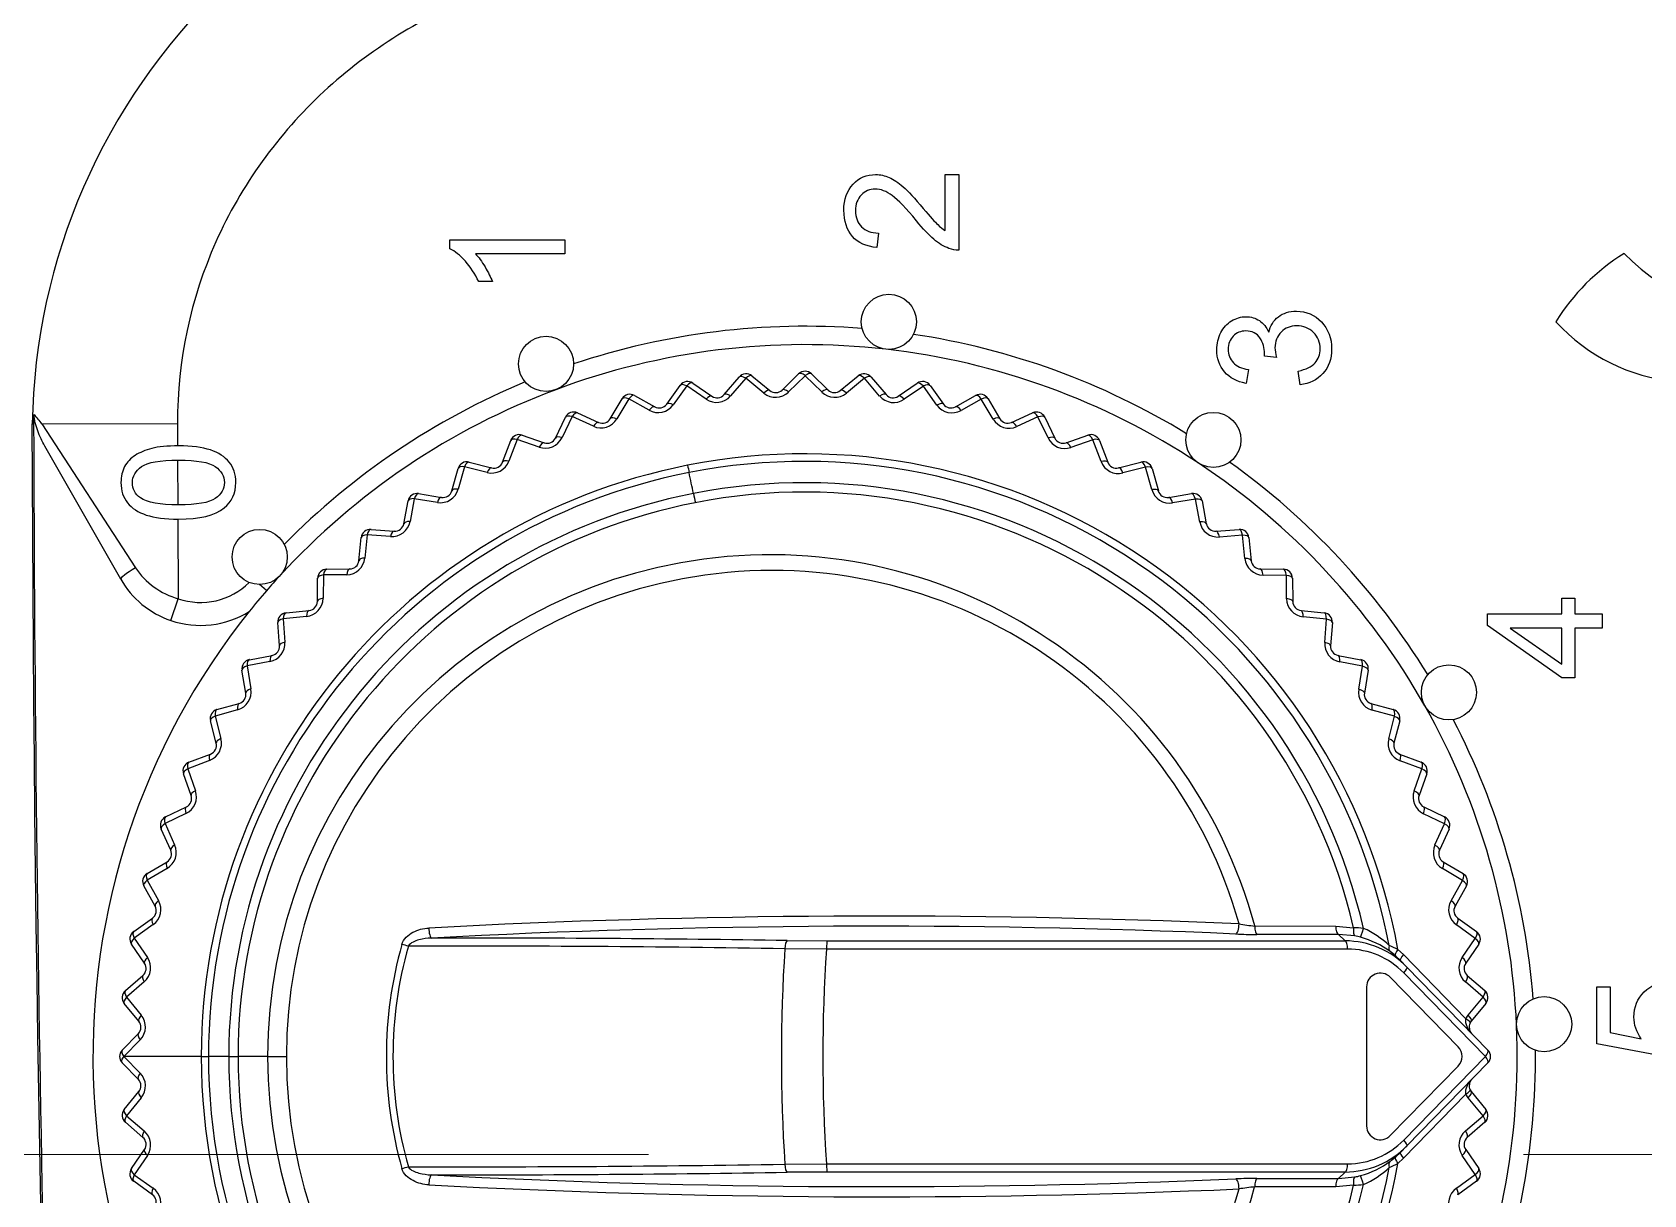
# Model space of a CAD drawing. Header units: millimetres. Extents: x -16130 to 36813, y -8099 to 27484.
# Drawn here: x 30307.5 to 30342.57, y 14801.27 to 14826.59 of the extents above; entities that cross this region are included whole.
import ezdxf
from ezdxf.xclip import XClip

# ---------------------------------------------------------------- set-up
doc = ezdxf.new("R2010")
doc.units = ezdxf.units.MM
doc.header["$LTSCALE"] = 6
doc.header["$XCLIPFRAME"] = 0
doc.linetypes.add('PHANTOM2', pattern=[31.75, 15.875, -3.175, 3.175, -3.175, 3.175, -3.175])
doc.layers.add('01_NORMAL', color=7, linetype='Continuous', lineweight=25)
doc.layers.add('06_PHANTOM', color=2, linetype='PHANTOM2', lineweight=13)

# ---------------------------------------------------------------- blocks, each defined once
blk = doc.blocks.new('A$C35011FBD_1_1')
at = {"color": 0}
blk.add_line((-504, -100), (0, -100), dxfattribs=at)
blk = doc.blocks.new('140.096a')
at = {"color": 0}
for p, q in [((-9.093, 166.058), (-9.093, 166.021)), ((-9.093, 166.021), (-8.887, 166.019)), ((-12.472, 164.132), (-9.579, 165.781)), ((-9.092, 165.853), (-12.225, 163.814)), ((-9.092, 165.853), (-9.084, 162.898)), ((-25.88, 163.441), (-25.586, 163.85)), ((-25.442, 163.837), (-25.738, 163.426)), ((-25.023, 163.552), (-25.442, 163.837)), ((-25.311, 163.899), (-24.895, 163.615)), ((-24.631, 163.65), (-24.302, 164.032)), ((-24.16, 164.005), (-24.49, 163.622)), ((-23.768, 163.685), (-24.16, 164.005)), ((-24.024, 164.056), (-23.634, 163.737)), ((-23.368, 163.748), (-23.007, 164.1)), ((-22.868, 164.062), (-23.231, 163.709)), ((-22.868, 162.38), (-22.868, 164.062)), ((-22.505, 163.709), (-22.868, 164.062)), ((-22.728, 164.1), (-22.368, 163.748)), ((-22.101, 163.737), (-21.712, 164.056)), ((-21.576, 164.005), (-21.968, 163.685)), ((-21.245, 163.622), (-21.576, 164.005)), ((-21.433, 164.032), (-21.105, 163.65)), ((-20.84, 163.615), (-20.424, 163.899)), ((-20.293, 163.837), (-20.712, 163.552)), ((-19.997, 163.426), (-20.293, 163.837)), ((-20.149, 163.85), (-19.855, 163.441)), ((-19.595, 163.383), (-19.156, 163.63)), ((-19.031, 163.557), (-19.473, 163.31)), ((-18.772, 163.122), (-19.031, 163.557)), ((-18.886, 163.558), (-18.629, 163.124)), ((-18.374, 163.044), (-17.915, 163.252)), ((-17.797, 163.168), (-18.259, 162.96)), ((-17.577, 162.712), (-17.797, 163.168)), ((-17.653, 163.156), (-17.435, 162.702)), ((-17.188, 162.6), (-16.713, 162.767)), ((-13.374, 163.042), (-12.901, 162.88)), ((-11.166, 162.89), (-12.901, 162.88)), ((-9.883, 162.896), (-10.857, 162.892)), ((-9.084, 162.898), (-9.573, 162.897)), ((-16.602, 162.674), (-17.081, 162.506)), ((-16.423, 162.2), (-16.602, 162.674)), ((-16.459, 162.649), (-16.282, 162.177)), ((-22.872, 162.38), (-22.868, 162.38)), ((-22.872, 162.38), (-22.872, 162.222)), ((-22.868, 161.782), (-22.872, 162.222)), ((-22.868, 162.222), (-22.872, 162.222)), ((-22.868, 162.38), (-22.868, 162.222)), ((-16.045, 162.054), (-15.557, 162.179)), ((-15.455, 162.077), (-15.946, 161.952)), ((-15.317, 161.589), (-15.455, 162.077)), ((-22.868, 161.782), (-22.868, 161.782)), ((-22.868, 161.782), (-22.868, 161.579)), ((-22.868, 161.782), (-22.868, 161.579)), ((-15.315, 162.039), (-15.179, 161.554)), ((-22.868, 161.579), (-22.868, 161.579)), ((-22.868, 160.938), (-22.868, 161.579)), ((-14.954, 161.411), (-14.457, 161.493)), ((-14.364, 161.382), (-14.864, 161.3)), ((-14.27, 160.884), (-14.364, 161.382)), ((-14.228, 161.332), (-14.135, 160.837)), ((-12.725, 160.958), (-12.591, 161.113)), ((-22.868, 160.938), (-22.868, 160.527)), ((-13.923, 160.675), (-13.421, 160.713)), ((-13.337, 160.595), (-13.843, 160.557)), ((-13.287, 160.09), (-13.337, 160.595)), ((-13.207, 160.533), (-13.157, 160.032)), ((-12.96, 159.852), (-12.456, 159.846)), ((-12.384, 159.721), (-12.891, 159.727)), ((-12.378, 159.214), (-12.384, 159.721)), ((-12.259, 159.648), (-12.253, 159.144)), ((-12.073, 158.948), (-11.571, 158.898)), ((-11.509, 158.768), (-12.015, 158.818)), ((-11.548, 158.262), (-11.509, 158.768)), ((-11.392, 158.684), (-11.43, 158.182)), ((-11.267, 157.97), (-10.772, 157.877)), ((-10.722, 157.742), (-11.221, 157.835)), ((-10.805, 157.241), (-10.722, 157.742)), ((-10.612, 157.648), (-10.694, 157.151)), ((-10.55, 156.926), (-10.065, 156.79)), ((-5.28, 156.966), (-5.083, 156.966)), ((-5.083, 156.966), (-5.083, 154.466)), ((-10.027, 156.651), (-10.516, 156.787)), ((-10.153, 156.159), (-10.027, 156.651)), ((-9.926, 156.548), (-10.05, 156.06)), ((-5.996, 156.044), (-5.996, 156.34)), ((-5.389, 154.466), (-5.389, 156.413)), ((-9.927, 155.823), (-9.456, 155.645)), ((-9.43, 155.503), (-9.905, 155.682)), ((-9.598, 155.024), (-9.43, 155.503)), ((-9.338, 155.392), (-9.505, 154.917)), ((-9.402, 154.67), (-8.948, 154.452)), ((-8.935, 154.308), (-9.393, 154.527)), ((-5.083, 154.466), (-5.389, 154.466)), ((-9.145, 153.845), (-8.935, 154.308)), ((-8.853, 154.189), (-9.06, 153.73)), ((-8.546, 153.074), (-8.983, 153.333)), ((-8.98, 153.476), (-8.547, 153.219)), ((-8.796, 152.631), (-8.546, 153.074)), ((-8.475, 152.949), (-8.721, 152.51)), ((-8.664, 152.249), (-8.254, 151.956)), ((-8.267, 151.811), (-8.68, 152.107)), ((-8.554, 151.392), (-8.267, 151.811)), ((-8.206, 151.68), (-8.49, 151.264)), ((-8.099, 150.529), (-8.484, 150.859)), ((-8.455, 151), (-8.073, 150.672)), ((-8.422, 150.136), (-8.099, 150.529)), ((-8.049, 150.393), (-8.368, 150.004)), ((-25.384, 148.754), (-25.391, 149.624)), ((-25.214, 149.679), (-25.206, 148.773)), ((-20.53, 148.773), (-20.521, 149.679)), ((-20.345, 149.624), (-20.352, 148.754)), ((-8.044, 149.237), (-8.399, 149.599)), ((-8.356, 149.737), (-8.004, 149.377)), ((-8.399, 148.873), (-8.044, 149.237)), ((-8.004, 149.097), (-8.356, 148.737)), ((-8.368, 148.47), (-8.049, 148.081)), ((-8.101, 147.945), (-8.423, 148.337)), ((-8.487, 147.614), (-8.101, 147.945)), ((-8.073, 147.802), (-8.455, 147.474)), ((-4.937, 147.642), (-5.253, 147.673)), ((-8.271, 146.663), (-8.558, 147.081)), ((-8.49, 147.21), (-8.206, 146.794)), ((-8.685, 146.367), (-8.271, 146.663)), ((-8.254, 146.518), (-8.664, 146.225)), ((-8.721, 145.964), (-8.475, 145.525)), ((-4.885, 146.186), (-3.662, 146.186)), ((-3.662, 146.186), (-3.662, 145.893)), ((-8.552, 145.401), (-8.801, 145.843)), ((-3.662, 145.893), (-5.31, 145.893)), ((-8.99, 145.142), (-8.552, 145.401)), ((-8.547, 145.255), (-8.98, 144.998)), ((-8.942, 144.168), (-9.152, 144.63)), ((-9.06, 144.744), (-8.853, 144.285)), ((-9.4, 143.949), (-8.942, 144.168)), ((-8.948, 144.022), (-9.402, 143.804)), ((-9.505, 143.557), (-9.338, 143.082)), ((-9.438, 142.974), (-9.606, 143.453)), ((-9.456, 142.829), (-9.927, 142.651)), ((-9.914, 142.796), (-9.438, 142.974)), ((-10.05, 142.414), (-9.926, 141.926)), ((-10.036, 141.828), (-10.162, 142.319)), ((-10.525, 141.692), (-10.036, 141.828)), ((-10.065, 141.684), (-10.55, 141.548)), ((-10.731, 140.739), (-10.814, 141.239)), ((-10.694, 141.323), (-10.612, 140.826)), ((-11.23, 140.645), (-10.731, 140.739)), ((-10.772, 140.597), (-11.267, 140.504)), ((-11.519, 139.714), (-11.557, 140.219)), ((-11.43, 140.292), (-11.392, 139.79)), ((-12.024, 139.664), (-11.519, 139.714)), ((-7.911, 139.588), (-8.211, 139.64)), ((-25.708, 137.688), (-25.708, 139.451)), ((-25.523, 139.402), (-25.524, 137.627)), ((-20.211, 137.627), (-20.212, 139.402)), ((-20.027, 139.451), (-20.028, 137.688)), ((-12.392, 138.761), (-12.387, 139.268)), ((-12.253, 139.329), (-12.259, 138.826)), ((-11.571, 139.576), (-12.073, 139.526)), ((-7.649, 138.976), (-7.617, 139.239)), ((-12.456, 138.628), (-12.96, 138.622)), ((-12.9, 138.756), (-12.392, 138.761)), ((-13.345, 137.889), (-13.296, 138.393)), ((-13.157, 138.442), (-13.207, 137.941)), ((-8.242, 138.465), (-7.942, 138.505)), ((-13.851, 137.927), (-13.345, 137.889)), ((-25.67, 137.299), (-25.708, 137.688)), ((-25.524, 137.627), (-25.491, 137.27)), ((-25.524, 137.627), (-25.384, 137.484)), ((-20.352, 137.484), (-20.211, 137.627)), ((-20.244, 137.27), (-20.211, 137.627)), ((-20.028, 137.688), (-20.065, 137.299)), ((-14.371, 137.102), (-14.278, 137.601)), ((-14.135, 137.637), (-14.228, 137.142)), ((-13.421, 137.761), (-13.923, 137.799)), ((-14.872, 137.185), (-14.371, 137.102)), ((-21.354, 137.015), (-24.381, 137.015)), ((-15.461, 136.408), (-15.325, 136.897)), ((-15.179, 136.92), (-15.315, 136.435)), ((-14.457, 136.981), (-14.954, 137.063)), ((-24.591, 136.5), (-23.077, 135.021)), ((-22.658, 135.021), (-21.144, 136.5)), ((-15.953, 136.534), (-15.461, 136.408)), ((-25.084, 136.214), (-25.198, 136.334)), ((-23.688, 134.853), (-25.084, 136.214)), ((-25.061, 136.389), (-24.957, 136.279)), ((-24.812, 136.137), (-24.957, 136.279)), ((-23.007, 134.374), (-24.812, 136.137)), ((-24.689, 136.207), (-22.868, 134.431)), ((-22.868, 134.431), (-21.047, 136.207)), ((-20.923, 136.137), (-22.728, 134.374)), ((-20.651, 136.214), (-22.047, 134.853)), ((-20.778, 136.279), (-20.923, 136.137)), ((-20.778, 136.279), (-20.674, 136.389)), ((-20.537, 136.335), (-20.651, 136.214)), ((-16.607, 135.812), (-16.429, 136.286)), ((-16.282, 136.296), (-16.459, 135.825)), ((-15.557, 136.295), (-16.045, 136.42)), ((-17.801, 135.317), (-17.582, 135.775)), ((-17.435, 135.772), (-17.653, 135.318)), ((-16.713, 135.707), (-17.188, 135.874)), ((-17.086, 135.98), (-16.607, 135.812)), ((-17.915, 135.222), (-18.374, 135.43)), ((-18.263, 135.527), (-17.801, 135.317)), ((-25.735, 135.062), (-25.44, 134.649)), ((-20.296, 134.649), (-20, 135.062)), ((-19.156, 134.844), (-19.595, 135.091)), ((-19.476, 135.178), (-19.034, 134.929)), ((-19.034, 134.929), (-18.776, 135.365)), ((-18.629, 135.349), (-18.886, 134.916)), ((-25.586, 134.624), (-25.88, 135.033)), ((-25.44, 134.649), (-25.021, 134.936)), ((-24.895, 134.859), (-25.311, 134.575)), ((-24.302, 134.442), (-24.631, 134.824)), ((-24.489, 134.866), (-24.159, 134.481)), ((-24.159, 134.481), (-23.767, 134.802)), ((-23.634, 134.737), (-24.024, 134.418)), ((-23.767, 134.802), (-23.688, 134.853)), ((-23.595, 134.762), (-23.634, 134.737)), ((-22.101, 134.737), (-22.14, 134.762)), ((-21.712, 134.418), (-22.101, 134.737)), ((-22.047, 134.853), (-21.969, 134.802)), ((-21.969, 134.802), (-21.577, 134.481)), ((-21.577, 134.481), (-21.246, 134.866)), ((-21.105, 134.824), (-21.433, 134.442)), ((-20.424, 134.575), (-20.84, 134.859)), ((-20.714, 134.936), (-20.296, 134.649)), ((-19.855, 135.033), (-20.149, 134.624)), ((-14.623, 132.766), (-13.482, 134.385)), ((-13.482, 134.385), (-13.231, 134.385)), ((-13.231, 134.385), (-13.231, 132.766)), ((-13.539, 133.894), (-14.323, 132.766)), ((-13.539, 132.766), (-13.539, 133.894)), ((-14.623, 132.483), (-14.623, 132.766)), ((-14.323, 132.766), (-13.539, 132.766)), ((-13.231, 132.766), (-12.892, 132.766)), ((-12.892, 132.766), (-12.892, 132.483)), ((-13.539, 132.483), (-14.623, 132.483)), ((-13.539, 131.885), (-13.539, 132.483)), ((-13.231, 132.483), (-13.231, 131.885)), ((-12.892, 132.483), (-13.231, 132.483)), ((-22.832, 130.724), (-22.592, 132.005)), ((-22.592, 132.005), (-21.354, 132.005)), ((-21.354, 132.005), (-21.354, 131.712)), ((-13.231, 131.885), (-13.539, 131.885)), ((-22.349, 131.712), (-22.481, 131.04)), ((-21.354, 131.712), (-22.349, 131.712))]:
    blk.add_line(p, q, dxfattribs=at)
for centre in [(-11.991, 161.107), (-7.787, 154.875), (-6.871, 147.414), (-9.442, 140.351), (-14.94, 135.224), (-22.165, 133.152)]:
    blk.add_circle(centre, 0.6, dxfattribs=at)
for centre, radius, start, end in [((7.482, -893.306), 1062.981, 90.89395, 99.283434), ((-9.669, 153.931), 15.625, 358.1716, 87.8977), ((-9.315, 152.58), 13.48, 358.8422, 89.0556), ((5.099, 148.542), 22.385, 128.6687, 129.3448), ((-22.868, 149.237), 15.5, 51.3078, 131.9884), ((-22.868, 163.957), 0.2, 45.665, 134.335), ((-25.424, 163.734), 0.2, 55.665, 144.335), ((-24.151, 163.901), 0.2, 50.665, 139.335), ((-21.585, 163.901), 0.2, 40.665, 129.335), ((-20.312, 163.734), 0.2, 35.665, 124.335), ((-11.482, 162.395), 2, 119.6855, 161.0978), ((-11.286, 162.422), 1.679, 124.0358, 164.1687), ((-24.796, 163.886), 0.404, 235.8029, 319.1935), ((-24.782, 163.78), 0.2, 235.665, 319.335), ((-23.512, 163.998), 0.404, 230.8106, 314.1885), ((-23.508, 163.891), 0.2, 230.665, 314.335), ((-22.223, 163.998), 0.404, 225.8115, 309.1894), ((-22.228, 163.891), 0.2, 225.665, 309.335), ((-20.939, 163.886), 0.404, 220.8065, 304.1971), ((-20.953, 163.78), 0.2, 220.665, 304.335), ((-19.058, 163.456), 0.2, 30.665, 119.335), ((-26.066, 163.662), 0.404, 240.7927, 324.2006), ((-26.043, 163.558), 0.2, 240.665, 324.335), ((-19.67, 163.662), 0.404, 215.7994, 299.2073), ((-19.693, 163.558), 0.2, 215.665, 299.335), ((-18.425, 163.328), 0.404, 210.7898, 294.2192), ((-18.457, 163.226), 0.2, 210.665, 294.335), ((-17.833, 163.07), 0.2, 25.665, 114.335), ((-16.647, 162.578), 0.2, 20.665, 109.335), ((-11.482, 162.395), 2, 161.0978, 211.9919), ((-11.482, 162.395), 1.5, 161.0978, 224.858), ((-17.214, 162.888), 0.404, 205.7771, 289.2328), ((-17.254, 162.789), 0.2, 205.665, 289.335), ((-22.862, 149.252), 13.128, 90.0429, 259.7499), ((-22.861, 149.259), 12.964, 90.0451, 259.2353), ((-22.873, 149.254), 13.126, 11.1596, 89.977), ((-22.873, 149.26), 12.962, 11.1277, 89.9755), ((-16.045, 162.343), 0.404, 200.7556, 284.2547), ((-16.095, 162.248), 0.2, 200.665, 284.335), ((-15.508, 161.985), 0.2, 15.665, 104.335), ((-22.849, 149.273), 12.509, 90.0888, 257.0271), ((-22.882, 149.28), 12.502, 11.0002, 89.9327), ((-22.85, 149.275), 12.304, 90.086, 256.7477), ((-22.882, 149.281), 12.298, 10.993, 89.9341), ((-14.929, 161.698), 0.403, 195.7329, 279.2776), ((-14.986, 161.608), 0.2, 195.665, 279.335), ((-14.424, 161.295), 0.2, 10.665, 99.335), ((-22.868, 149.237), 15.5, 49.1288, 51.3078), ((-22.859, 150.006), 10.932, 90.0469, 254.8925), ((-22.876, 150.006), 10.932, 285.1063, 89.9543), ((-13.873, 160.959), 0.403, 190.7097, 274.2998), ((-13.938, 160.874), 0.2, 190.665, 274.335), ((-13.406, 160.513), 0.2, 5.665, 94.335), ((-22.868, 149.237), 15.5, 47.5, 49.1288), ((-22.868, 149.237), 15.5, 20.5, 47.5), ((-22.883, 149.961), 10.566, 89.9152, 254.2413), ((-22.852, 149.961), 10.566, 285.7566, 90.087), ((-22.868, 149.237), 15.9, 22.5259, 45.4741), ((-12.886, 160.13), 0.403, 185.6863, 269.3203), ((-12.958, 160.052), 0.2, 185.665, 269.335), ((-12.459, 159.646), 0.2, 0.665, 89.335), ((-11.975, 159.219), 0.403, 180.6589, 264.3429), ((-12.053, 159.147), 0.2, 180.665, 264.335), ((-11.591, 158.699), 0.2, 355.665, 84.335), ((-22.868, 149.387), 8.964, 74.1987, 105.8013), ((-22.868, 149.43), 8.777, 74.1212, 105.8788), ((-11.147, 158.231), 0.403, 175.6296, 259.3662), ((418.271, 156.768), 443.542, 179.85727, 180.91577), ((-464.007, 156.768), 443.542, 359.08423, 0.14273), ((-11.23, 158.167), 0.2, 175.665, 259.335), ((-10.809, 157.68), 0.2, 350.665, 79.335), ((156.518, 147.692), 182.442, 176.94107, 182.48171), ((156.651, 147.7), 182.354, 176.96056, 182.46297), ((419.778, 156.701), 445.224, 179.91397, 180.91072), ((-465.513, 156.701), 445.224, 359.08928, 0.08603), ((-201.355, 147.706), 181.323, 357.52139, 3.05509), ((-203.286, 147.686), 183.474, 357.53389, 3.04333), ((-10.408, 157.175), 0.402, 170.6029, 254.3853), ((-10.496, 157.118), 0.2, 170.665, 254.335), ((-10.119, 156.597), 0.2, 345.665, 74.335), ((-9.763, 156.059), 0.402, 165.5792, 249.3994), ((-9.857, 156.01), 0.2, 165.665, 249.335), ((-9.527, 155.458), 0.2, 340.665, 69.335), ((-9.219, 154.89), 0.402, 160.5586, 244.4082), ((-9.316, 154.85), 0.2, 160.665, 244.335), ((-9.035, 154.272), 0.2, 335.665, 64.335), ((-22.868, 149.237), 15.5, 353.5, 20.5), ((-22.868, 149.237), 15.9, 355.5259, 18.4741), ((-8.779, 153.679), 0.402, 155.5353, 239.4179), ((-8.878, 153.648), 0.2, 155.665, 239.335), ((-8.649, 153.047), 0.2, 330.665, 59.335), ((-8.446, 152.434), 0.402, 150.5172, 234.4205), ((-8.547, 152.412), 0.2, 150.665, 234.335), ((-8.371, 151.793), 0.2, 325.665, 54.335), ((-22.867, 149.248), 13.122, 280.228, 11.1898), ((-22.869, 149.255), 12.959, 280.745, 11.1548), ((-22.869, 149.261), 12.493, 282.9076, 11.0949), ((-22.87, 149.264), 12.29, 283.1925, 11.0818), ((-3.024, 112.257), 40.131, 100.8954, 101.1857), ((-17.384, 184.264), 33.295, 281.7391, 282.5394), ((-4.034, 121.973), 30.411, 101.3038, 101.6109), ((-8.223, 151.164), 0.402, 145.505, 229.4157), ((-8.325, 151.152), 0.2, 145.665, 229.335), ((-8.203, 150.52), 0.2, 320.665, 49.335), ((-8.112, 149.88), 0.402, 140.4988, 224.4032), ((-8.213, 149.877), 0.2, 140.665, 224.335), ((-22.868, 112.161), 37.591, 86.4215, 93.5785), ((-8.147, 149.237), 0.2, 315.665, 44.335), ((-22.868, 113.657), 35.194, 86.1909, 93.8091), ((-8.113, 148.592), 0.402, 135.4924, 219.3986), ((-8.213, 148.597), 0.2, 135.665, 219.335), ((-8.203, 147.954), 0.2, 310.665, 39.335), ((-22.868, 149.237), 15.5, 326.5, 353.5), ((-8.226, 147.308), 0.402, 130.499, 214.3912), ((-8.325, 147.322), 0.2, 130.665, 214.335), ((-22.868, 149.237), 15.9, 328.5259, 351.4741), ((-8.371, 146.681), 0.2, 305.665, 34.335), ((-8.451, 146.04), 0.402, 125.5089, 209.3834), ((-8.547, 146.062), 0.2, 125.665, 209.335), ((-8.649, 145.427), 0.2, 300.665, 29.335), ((-8.786, 144.796), 0.402, 120.5188, 204.3775), ((-8.878, 144.826), 0.2, 120.665, 204.335), ((-9.035, 144.202), 0.2, 295.665, 24.335), ((-9.227, 143.586), 0.402, 115.5312, 199.3712), ((-9.316, 143.624), 0.2, 115.665, 199.335), ((-9.772, 142.419), 0.402, 110.5414, 194.3685), ((-9.527, 143.016), 0.2, 290.665, 19.335), ((-9.857, 142.464), 0.2, 110.665, 194.335), ((-10.119, 141.877), 0.2, 285.665, 14.335), ((-10.417, 141.304), 0.402, 105.5531, 189.3655), ((-10.496, 141.356), 0.2, 105.665, 189.335), ((-22.868, 149.237), 15.5, 299.5, 326.5), ((-10.809, 140.794), 0.2, 280.665, 9.335), ((-11.156, 140.25), 0.402, 100.5621, 184.3661), ((-11.23, 140.307), 0.2, 100.665, 184.335), ((-22.868, 149.237), 15.9, 301.5259, 324.4741), ((-30.57, 138.984), 4.884, 5.4932, 9.525), ((-35.132, 139.404), 9.608, 359.9886, 2.7462), ((-10.604, 139.404), 9.608, 177.2538, 180.0114), ((-15.167, 138.984), 4.883, 170.4746, 174.5072), ((-11.985, 139.264), 0.402, 95.571, 179.3669), ((-11.591, 139.775), 0.2, 275.665, 4.335), ((-12.053, 139.327), 0.2, 95.665, 179.335), ((-12.896, 138.354), 0.402, 90.5781, 174.3701), ((-12.958, 138.422), 0.2, 90.665, 174.335), ((-12.459, 138.828), 0.2, 270.665, 359.335), ((-13.882, 137.527), 0.402, 85.5836, 169.3742), ((-13.406, 137.96), 0.2, 265.665, 354.335), ((-13.938, 137.6), 0.2, 85.665, 169.335), ((-22.266, 137.404), 3.406, 181.77, 185.3895), ((-24.107, 137.537), 1.41, 190.8904, 195.9949), ((-23.502, 137.691), 2.034, 195.4803, 215.8672), ((-23.495, 137.49), 1.889, 180.1834, 225.7929), ((-23.505, 137.429), 1.701, 180.0432, 225.8986), ((-22.233, 137.43), 1.703, 314.1362, 359.922), ((-22.239, 137.49), 1.888, 314.1958, 359.828), ((-22.233, 137.691), 2.034, 324.1393, 344.5206), ((-21.629, 137.537), 1.411, 344.0062, 349.1083), ((-23.469, 137.404), 3.406, 354.6107, 358.2308), ((-14.937, 136.788), 0.402, 80.5884, 164.3789), ((-23.938, 137.826), 1.873, 203.3631, 224.0984), ((-24.381, 136.715), 0.3, 90, 225.665), ((-21.354, 136.715), 0.3, 314.335, 90), ((-21.797, 137.826), 1.872, 315.9055, 336.643), ((-14.986, 136.866), 0.2, 80.665, 164.335), ((-14.424, 137.179), 0.2, 260.665, 349.335), ((-22.922, 137.47), 2.543, 201.8426, 206.5114), ((-23.783, 137.507), 1.699, 216.3934, 221.184), ((-21.952, 137.507), 1.698, 318.8262, 323.6151), ((-22.82, 137.473), 2.551, 333.4969, 338.1499), ((-16.053, 136.145), 0.402, 75.5905, 159.3853), ((-16.095, 136.226), 0.2, 75.665, 159.335), ((-15.508, 136.489), 0.2, 255.665, 344.335), ((-22.868, 149.237), 15.5, 272.5, 299.5), ((-17.22, 135.601), 0.402, 70.5932, 154.3902), ((-17.254, 135.685), 0.2, 70.665, 154.335), ((-16.647, 135.896), 0.2, 250.665, 339.335), ((-18.43, 135.161), 0.402, 65.5929, 149.397), ((-18.457, 135.247), 0.2, 65.665, 149.335), ((-22.868, 149.237), 15.5, 245.5, 272.5), ((-26.062, 134.828), 0.402, 35.5989, 119.4064), ((-22.868, 149.237), 15.9, 274.5259, 297.4741), ((-19.673, 134.828), 0.402, 60.5936, 144.4011), ((-19.693, 134.916), 0.2, 60.665, 144.335), ((-17.833, 135.404), 0.2, 245.665, 334.335), ((-24.794, 134.604), 0.402, 40.5945, 124.4073), ((-24.782, 134.694), 0.2, 40.665, 124.335), ((-23.508, 134.582), 0.2, 45.665, 116.0334), ((-22.868, 135.236), 0.3, 225.665, 314.335), ((-22.228, 134.582), 0.2, 63.9666, 134.335), ((-20.941, 134.604), 0.402, 55.5927, 139.4055), ((-20.953, 134.694), 0.2, 55.665, 139.335), ((-19.058, 135.018), 0.2, 240.665, 329.335), ((-22.868, 149.237), 15.9, 247.5259, 270.4741), ((-25.424, 134.74), 0.2, 215.665, 304.335), ((-24.151, 134.573), 0.2, 220.665, 309.335), ((-22.868, 134.517), 0.2, 225.665, 314.335), ((-21.585, 134.573), 0.2, 230.665, 319.335), ((-20.312, 134.74), 0.2, 235.665, 324.335), ((-4.182, 129.93), 4, 132.18, 216.7393), ((-9.222, 129.059), 4.5, 31.5418, 58.4582), ((-1.811, 127.837), 5.057, 135, 180)]:
    blk.add_arc(centre, radius, start, end, dxfattribs=at)
for centre, major_axis, ratio, start_param, end_param in [((-25.424, 163.734), (-0.162, 0.117), 0.394442, 5.095982, 6.283185), ((-25.424, 163.734), (0.113, 0.165), 0.39434, 0, 1.187085), ((-24.151, 163.901), (-0.152, 0.13), 0.393901, 5.095773, 6.283185), ((-24.151, 163.901), (0.127, 0.155), 0.394061, 0, 1.187598), ((-21.585, 163.901), (-0.127, 0.155), 0.394061, 5.095587, 6.283185), ((-21.585, 163.901), (0.152, 0.13), 0.393901, 0, 1.187412), ((-20.312, 163.734), (-0.113, 0.165), 0.39434, 5.0961, 6.283185), ((-20.312, 163.734), (0.162, 0.117), 0.394442, 0, 1.187203), ((-12.225, 163.698), (-0.248, 0.434), 0.11627, 4.91627, 6.283185), ((-25.718, 163.324), (-0.162, 0.117), 0.380568, 5.100618, 6.283185), ((-25.008, 163.45), (0.113, 0.165), 0.380094, 0, 1.182313), ((-24.479, 163.519), (-0.152, 0.13), 0.380134, 5.100687, 6.283185), ((-23.761, 163.582), (0.127, 0.155), 0.380115, 0, 1.1826), ((-23.228, 163.605), (-0.14, 0.143), 0.379999, 5.10067, 6.283185), ((-22.507, 163.605), (0.14, 0.143), 0.379999, 0, 1.182515), ((-21.974, 163.582), (-0.127, 0.155), 0.380115, 5.100585, 6.283185), ((-21.257, 163.519), (0.152, 0.13), 0.380134, 0, 1.182499), ((-20.727, 163.45), (-0.113, 0.165), 0.380094, 5.100872, 6.283185), ((-20.018, 163.324), (0.162, 0.117), 0.380568, 0, 1.182568), ((-19.058, 163.456), (-0.098, 0.174), 0.394854, 5.096911, 6.283185), ((-19.058, 163.456), (0.172, 0.102), 0.395308, 0, 1.1868), ((-19.497, 163.209), (-0.098, 0.174), 0.380092, 5.101376, 6.283185), ((-18.801, 163.022), (0.172, 0.102), 0.381096, 0, 1.182519), ((-17.833, 163.07), (-0.082, 0.182), 0.395751, 5.097777, 6.283185), ((-17.833, 163.07), (0.18, 0.087), 0.39628, 0, 1.186022), ((-18.292, 162.862), (-0.082, 0.182), 0.38029, 5.101861, 6.283185), ((-16.647, 162.578), (-0.066, 0.189), 0.397055, 5.098562, 6.283185), ((-17.615, 162.616), (0.18, 0.087), 0.381486, 0, 1.182161), ((-17.122, 162.411), (-0.066, 0.189), 0.380829, 5.102099, 6.283185), ((-16.647, 162.578), (0.187, 0.071), 0.39723, 0, 1.184826), ((-16.469, 162.107), (0.187, 0.071), 0.381784, 0, 1.181617), ((-15.996, 161.86), (-0.05, 0.194), 0.381293, 5.102488, 6.283185), ((-15.508, 161.985), (-0.05, 0.194), 0.398301, 5.099713, 6.283185), ((-15.508, 161.985), (0.193, 0.054), 0.398532, 0, 1.18374), ((-15.372, 161.5), (0.193, 0.054), 0.382342, 0, 1.181312), ((-14.921, 161.213), (-0.032, 0.197), 0.381593, 5.103069, 6.283185), ((-14.424, 161.295), (-0.032, 0.197), 0.399512, 5.10108, 6.283185), ((-14.424, 161.295), (0.197, 0.037), 0.400042, 0, 1.182722), ((-14.331, 160.8), (0.197, 0.037), 0.382932, 0, 1.181085), ((-13.908, 160.475), (-0.015, 0.199), 0.381882, 5.10357, 6.283185), ((-13.406, 160.513), (-0.015, 0.199), 0.400789, 5.102369, 6.283185), ((-13.406, 160.513), (0.199, 0.02), 0.401484, 0, 1.181627), ((-13.356, 160.012), (0.199, 0.02), 0.383285, 0, 1.180765), ((-12.962, 159.652), (0.002, 0.2), 0.382301, 5.103708, 6.283185), ((-12.459, 159.646), (0.002, 0.2), 0.402214, 5.103276, 6.283185), ((-12.459, 159.646), (0.2, 0.002), 0.402575, 0, 1.180331), ((-12.453, 159.142), (0.2, 0.002), 0.383186, 0, 1.180252), ((-12.092, 158.749), (0.02, 0.199), 0.382728, 5.103485, 6.283185), ((-11.591, 158.699), (0.02, 0.199), 0.403424, 5.104015, 6.283185), ((-11.591, 158.699), (0.199, -0.015), 0.403473, 0, 1.179227), ((-11.629, 158.197), (0.199, -0.015), 0.383011, 0, 1.180083), ((-25.292, 157.958), (0.054, -0.193), 0.006121, 4.428003, 5.172515), ((-20.443, 157.958), (-0.054, -0.193), 0.006121, 1.11067, 1.855183), ((-11.304, 157.773), (0.037, 0.197), 0.382684, 5.103278, 6.283185), ((-10.809, 157.68), (0.037, 0.197), 0.404105, 5.104716, 6.283185), ((-10.809, 157.68), (0.197, -0.032), 0.404257, 0, 1.178647), ((-25.645, 157.378), (0.2, -0.012), 0.244188, 0.085015, 1.679586), ((-20.09, 157.378), (-0.2, -0.012), 0.244188, 4.6036, 6.19817), ((-10.891, 157.183), (0.197, -0.032), 0.382671, 0, 1.180331), ((-10.604, 156.733), (0.054, 0.193), 0.382263, 5.102813, 6.283185), ((-10.119, 156.597), (0.054, 0.193), 0.404324, 5.105042, 6.283185), ((-10.119, 156.597), (0.194, -0.05), 0.404608, 0, 1.178475), ((-10.244, 156.109), (0.194, -0.05), 0.381876, 0, 1.180851), ((-9.998, 155.636), (0.071, 0.187), 0.381582, 5.101793, 6.283185), ((-9.527, 155.458), (0.071, 0.187), 0.404148, 5.104677, 6.283185), ((-9.527, 155.458), (0.189, -0.066), 0.404225, 0, 1.178599), ((-9.693, 154.983), (0.189, -0.066), 0.380357, 0, 1.181508), ((-9.489, 154.49), (0.087, 0.18), 0.380726, 5.099981, 6.283185), ((-9.035, 154.272), (0.087, 0.18), 0.403521, 5.103464, 6.283185), ((-9.035, 154.272), (0.182, -0.082), 0.402946, 0, 1.179051), ((-9.243, 153.813), (0.182, -0.082), 0.378162, 0, 1.182492), ((-9.082, 153.304), (0.102, 0.172), 0.379203, 5.097767, 6.283185), ((-8.649, 153.047), (0.102, 0.172), 0.401883, 5.101819, 6.283185), ((-8.649, 153.047), (0.174, -0.098), 0.4011, 0, 1.180455), ((-8.896, 152.608), (0.174, -0.098), 0.375576, 0, 1.184302), ((-8.78, 152.087), (0.117, 0.162), 0.37686, 5.095105, 6.283185), ((-8.371, 151.793), (0.117, 0.162), 0.399211, 5.099499, 6.283185), ((-8.371, 151.793), (0.165, -0.113), 0.398449, 0, 1.182801), ((-8.655, 151.377), (0.165, -0.113), 0.372311, 0, 1.186818), ((-8.585, 150.848), (0.13, 0.152), 0.373822, 5.091698, 6.283185), ((-8.203, 150.52), (0.13, 0.152), 0.395607, 5.096197, 6.283185), ((-8.203, 150.52), (0.155, -0.127), 0.394709, 0, 1.185949), ((-8.523, 150.13), (0.155, -0.127), 0.368114, 0, 1.189898), ((-25.191, 149.622), (-0.2, -0.003), 0.288781, 4.820439, 6.182188), ((-20.544, 149.622), (0.2, -0.003), 0.288781, 0.100997, 1.462746), ((-8.499, 149.597), (0.143, 0.14), 0.370212, 5.087307, 6.283185), ((-8.147, 149.237), (0.143, 0.14), 0.391172, 5.091674, 6.283185), ((-8.147, 149.237), (0.143, -0.14), 0.389667, 0, 1.189777), ((-25.185, 148.752), (-0.2, 0), 0.105182, 4.8178, 6.184875), ((-20.551, 148.752), (0.2, 0), 0.105182, 0.098311, 1.465385), ((-8.499, 148.877), (0.143, -0.14), 0.363029, 0, 1.193608), ((-8.523, 148.344), (0.155, 0.127), 0.365728, 5.082582, 6.283185), ((-8.203, 147.954), (0.155, 0.127), 0.385841, 5.086896, 6.283185), ((-8.203, 147.954), (0.13, -0.152), 0.384269, 0, 1.194486), ((-8.585, 147.626), (0.13, -0.152), 0.358196, 0, 1.198114), ((-8.655, 147.097), (0.165, 0.113), 0.360866, 5.078109, 6.283185), ((-8.371, 146.681), (0.165, 0.113), 0.380389, 5.082096, 6.283185), ((-8.371, 146.681), (0.117, -0.162), 0.378851, 0, 1.199334), ((-8.78, 146.387), (0.117, -0.162), 0.353404, 0, 1.202633), ((-8.896, 145.866), (0.174, 0.098), 0.35611, 5.073669, 6.283185), ((-8.649, 145.427), (0.174, 0.098), 0.375071, 5.077332, 6.283185), ((-8.649, 145.427), (0.102, -0.172), 0.373504, 0, 1.204071), ((-9.082, 145.17), (0.102, -0.172), 0.348842, 0, 1.207113), ((-9.243, 144.661), (0.182, 0.082), 0.351393, 5.06953, 6.283185), ((-9.035, 144.202), (0.087, -0.18), 0.368462, 0, 1.208735), ((-9.035, 144.202), (0.182, 0.082), 0.36988, 5.072847, 6.283185), ((-9.489, 143.984), (0.087, -0.18), 0.34455, 0, 1.211459), ((-9.693, 143.491), (0.189, 0.066), 0.346968, 5.065578, 6.283185), ((-9.998, 142.838), (0.071, -0.187), 0.340564, 0, 1.21552), ((-9.527, 143.016), (0.071, -0.187), 0.363679, 0, 1.213038), ((-9.527, 143.016), (0.189, 0.066), 0.365088, 5.06856, 6.283185), ((-10.244, 142.365), (0.194, 0.05), 0.342778, 5.062032, 6.283185), ((-10.119, 141.877), (0.054, -0.193), 0.359405, 0, 1.2171), ((-10.119, 141.877), (0.194, 0.05), 0.360603, 5.06474, 6.283185), ((-10.604, 141.741), (0.054, -0.193), 0.337017, 0, 1.219352), ((-10.891, 141.291), (0.197, 0.032), 0.33897, 5.058805, 6.283185), ((-10.809, 140.794), (0.037, -0.197), 0.355513, 0, 1.220673), ((-10.809, 140.794), (0.197, 0.032), 0.356652, 5.061237, 6.283185), ((-11.304, 140.7), (0.037, -0.197), 0.333809, 0, 1.222747), ((-11.629, 140.277), (0.199, 0.015), 0.335557, 5.055993, 6.283185), ((-25.734, 139.86), (0.2, 0.01), 0.338169, 4.599218, 6.199118), ((-20.002, 139.86), (-0.2, 0.01), 0.338169, 0.084067, 1.683967), ((-12.092, 139.725), (0.02, -0.199), 0.331118, 0, 1.225845), ((-11.591, 139.775), (0.02, -0.199), 0.352206, 0, 1.223881), ((-11.591, 139.775), (0.199, 0.015), 0.353133, 5.05827, 6.283185), ((-25.723, 139.397), (0.2, 0), 0.269335, 0.08311, 1.498205), ((-20.013, 139.397), (-0.2, 0), 0.269335, 4.78498, 6.200075), ((-12.453, 139.332), (0.2, -0.002), 0.332533, 5.053604, 6.283185), ((-12.962, 138.822), (0.002, -0.2), 0.328774, 0, 1.228452), ((-12.459, 138.828), (0.002, -0.2), 0.349362, 0, 1.226587), ((-12.459, 138.828), (0.2, -0.002), 0.350163, 5.055707, 6.283185), ((-13.356, 138.462), (0.199, -0.02), 0.330006, 5.05157, 6.283185), ((-13.908, 137.999), (-0.015, -0.199), 0.326936, 0, 1.230716), ((-13.406, 137.96), (-0.015, -0.199), 0.347059, 0, 1.228836), ((-13.406, 137.96), (0.199, -0.02), 0.347704, 5.053633, 6.283185), ((-25.724, 137.621), (0.2, 0), 0.337783, 0.082963, 1.490262), ((-20.012, 137.621), (-0.2, 0), 0.337783, 4.792923, 6.200222), ((-14.331, 137.674), (0.197, -0.037), 0.327835, 5.050004, 6.283185), ((-25.686, 137.228), (0.196, 0.038), 0.333602, 0.064954, 1.424411), ((-25.654, 137.094), (0.192, 0.055), 0.044549, 4.686444, 6.227896), ((-25.185, 137.491), (-0.2, 0), 0.317618, 0.09829, 1.465302), ((-20.551, 137.491), (0.2, 0), 0.317618, 4.817883, 6.184896), ((-20.081, 137.094), (-0.192, 0.055), 0.044552, 0.055289, 1.596756), ((-20.049, 137.228), (-0.196, 0.038), 0.333602, 4.858774, 6.218231), ((-14.921, 137.26), (-0.032, -0.197), 0.325443, 0, 1.232527), ((-15.372, 136.974), (0.193, -0.054), 0.326169, 5.048722, 6.283185), ((-14.424, 137.179), (-0.032, -0.197), 0.345262, 0, 1.230662), ((-14.424, 137.179), (0.197, -0.037), 0.345718, 5.052018, 6.283185), ((-25.31, 136.379), (0.161, 0.118), 0.594382, 0.020266, 1.002815), ((-20.425, 136.379), (-0.161, 0.118), 0.594508, 5.280008, 6.2629), ((-15.996, 136.613), (-0.05, -0.194), 0.324355, 0, 1.23396), ((-25.212, 136.257), (0.151, 0.132), 0.259149, 0.008566, 1.258165), ((-25.097, 136.136), (0.14, 0.143), 0.240111, 0, 1.237585), ((-24.672, 136.28), (0.14, 0.143), 0.204417, 3.141593, 4.391058), ((-21.063, 136.28), (-0.14, 0.143), 0.204417, 1.892128, 3.141593), ((-20.638, 136.136), (-0.14, 0.143), 0.240111, 5.0456, 6.283185), ((-20.524, 136.257), (-0.151, 0.132), 0.259191, 5.02497, 6.274599), ((-16.469, 136.367), (0.187, -0.071), 0.324818, 5.047867, 6.283185), ((-15.508, 136.489), (-0.05, -0.194), 0.343879, 0, 1.231991), ((-15.508, 136.489), (0.193, -0.054), 0.344265, 5.050767, 6.283185), ((-17.615, 135.858), (0.18, -0.087), 0.323896, 5.047225, 6.283185), ((-17.122, 136.063), (-0.066, -0.189), 0.323601, 0, 1.235053), ((-16.647, 135.896), (-0.066, -0.189), 0.342978, 0, 1.233013), ((-16.647, 135.896), (0.187, -0.071), 0.343165, 5.049966, 6.283185), ((-18.292, 135.612), (-0.082, -0.182), 0.323087, 0, 1.235763), ((-25.718, 135.149), (-0.162, -0.117), 0.322869, 0, 1.236478), ((-20.018, 135.149), (0.162, -0.117), 0.322869, 5.046707, 6.283185), ((-19.497, 135.265), (-0.098, -0.174), 0.322856, 0, 1.236269), ((-18.801, 135.451), (0.172, -0.102), 0.323243, 5.046892, 6.283185), ((-17.833, 135.404), (-0.082, -0.182), 0.342347, 0, 1.233597), ((-17.833, 135.404), (0.18, -0.087), 0.342525, 5.049392, 6.283185), ((-25.008, 135.024), (0.113, -0.165), 0.3227, 5.046721, 6.283185), ((-24.479, 134.955), (-0.152, -0.13), 0.322717, 0, 1.236546), ((-23.761, 134.892), (0.127, -0.155), 0.322713, 5.046601, 6.283185), ((-23.683, 134.942), (0.088, -0.18), 0.236695, 5.111488, 6.283185), ((-22.052, 134.942), (-0.088, -0.18), 0.236695, 0, 1.171697), ((-21.974, 134.892), (-0.127, -0.155), 0.322713, 0, 1.236585), ((-21.257, 134.955), (0.152, -0.13), 0.322717, 5.046639, 6.283185), ((-20.727, 135.024), (-0.113, -0.165), 0.3227, 0, 1.236465), ((-19.058, 135.018), (-0.098, -0.174), 0.342087, 0, 1.233994), ((-19.058, 135.018), (0.172, -0.102), 0.342107, 5.049169, 6.283185), ((-25.424, 134.74), (-0.162, -0.117), 0.341987, 0, 1.234148), ((-25.424, 134.74), (0.113, -0.165), 0.341944, 5.049085, 6.283185), ((-24.151, 134.573), (-0.152, -0.13), 0.341952, 0, 1.23411), ((-24.151, 134.573), (0.127, -0.155), 0.341978, 5.049047, 6.283185), ((-22.868, 134.517), (0.14, 0.143), 0.314574, 3.141593, 4.400908), ((-22.868, 134.517), (-0.14, 0.143), 0.314574, 1.882278, 3.141593), ((-21.585, 134.573), (-0.127, -0.155), 0.341978, 0, 1.234139), ((-21.585, 134.573), (0.152, -0.13), 0.341952, 5.049075, 6.283185), ((-20.312, 134.74), (-0.113, -0.165), 0.341944, 0, 1.234101), ((-20.312, 134.74), (0.162, -0.117), 0.341987, 5.049037, 6.283185)]:
    blk.add_ellipse(centre, major_axis=major_axis, ratio=ratio, start_param=start_param, end_param=end_param, dxfattribs=at)
for points, knots in [([(-2.91, 172.224), (-1.8, 171.786), (-0.756, 171.223), (0.468, 170.361), (0.709, 170.18), (1.177, 169.806), (1.405, 169.613), (2.068, 169.015), (2.485, 168.592), (3.266, 167.698), (3.631, 167.228), (4.308, 166.236), (4.616, 165.721), (5.439, 164.139), (5.86, 163.026), (6.148, 161.858)], [0, 0, 0, 0, 0.25, 0.25, 0.3125, 0.3125, 0.375, 0.375, 0.5, 0.5, 0.625, 0.625, 0.75, 0.75, 1, 1, 1, 1]), ([(-79.806, 163.333), (-68.04, 164.197), (-56.261, 164.853), (-32.683, 165.749), (-20.89, 165.989), (-9.093, 166.021)], [0, 0, 0, 0, 0.5, 0.5, 1, 1, 1, 1]), ([(-9.579, 165.781), (-9.472, 165.842), (-9.362, 165.896), (-9.132, 165.98), (-9.012, 166.011), (-8.887, 166.019)], [0, 0, 0, 0, 0.5, 0.5, 1, 1, 1, 1]), ([(-23.007, 164.1), (-23.003, 164.103), (-22.996, 164.109), (-22.98, 164.111), (-22.966, 164.11), (-22.943, 164.105), (-22.91, 164.092), (-22.88, 164.071), (-22.868, 164.062)], [0, 0, 0, 0, 0.16107, 0.298273, 0.411429, 0.500713, 0.785745, 1, 1, 1, 1]), ([(-22.728, 164.1), (-22.739, 164.111), (-22.759, 164.113), (-22.808, 164.1), (-22.838, 164.084), (-22.868, 164.062)], [0, 0, 0, 0, 0.5, 0.5, 1, 1, 1, 1]), ([(-11.166, 162.875), (-11.166, 163.165), (-11.137, 163.397), (-11.078, 163.575), (-11.019, 163.753), (-10.93, 163.887), (-10.813, 163.983), (-10.696, 164.079), (-10.548, 164.125), (-10.37, 164.127), (-10.238, 164.128), (-10.123, 164.099), (-10.023, 164.047), (-9.923, 163.994), (-9.843, 163.917), (-9.716, 163.718), (-9.665, 163.596), (-9.628, 163.454), (-9.59, 163.312), (-9.573, 163.117), (-9.573, 162.588), (-9.602, 162.356), (-9.662, 162.18), (-9.723, 162.003), (-9.809, 161.866), (-9.926, 161.77), (-10.042, 161.674), (-10.191, 161.627), (-10.606, 161.627), (-10.79, 161.711), (-10.925, 161.879), (-11.089, 162.082), (-11.166, 162.416), (-11.166, 162.875)], [0, 0, 0, 0, 0.105657, 0.105657, 0.105657, 0.179329, 0.179329, 0.179329, 0.250134, 0.250134, 0.250134, 0.303755, 0.303755, 0.303755, 0.35849, 0.35849, 0.413225, 0.413225, 0.413225, 0.501273, 0.501273, 0.605275, 0.605275, 0.605275, 0.678973, 0.678973, 0.678973, 0.750321, 0.750321, 0.84437, 0.84437, 0.84437, 1, 1, 1, 1]), ([(-10.857, 162.877), (-10.857, 162.473), (-10.81, 162.206), (-10.717, 162.074), (-10.623, 161.94), (-10.507, 161.876), (-10.232, 161.876), (-10.118, 161.941), (-10.023, 162.074), (-9.93, 162.207), (-9.883, 162.475), (-9.883, 163.279), (-9.929, 163.547), (-10.023, 163.679), (-10.117, 163.81), (-10.233, 163.878), (-10.51, 163.878), (-10.621, 163.819), (-10.704, 163.702), (-10.807, 163.556), (-10.857, 163.279), (-10.857, 162.877)], [0, 0, 0, 0, 0.165996, 0.165996, 0.165996, 0.249393, 0.249393, 0.333783, 0.333783, 0.333783, 0.499812, 0.499812, 0.66584, 0.66584, 0.66584, 0.748293, 0.748293, 0.828829, 0.828829, 0.828829, 1, 1, 1, 1]), ([(1.002, 152.308), (1.002, 153.674), (0.756, 155.012), (-0.217, 157.55), (-0.938, 158.718), (-2.777, 160.702), (-3.899, 161.512), (-6.362, 162.609), (-7.717, 162.902), (-9.084, 162.898)], [0, 0, 0, 0, 0.25, 0.25, 0.5, 0.5, 0.75, 0.75, 1, 1, 1, 1]), ([(-25.664, 157.427), (-25.657, 157.547), (-25.628, 157.664), (-25.544, 157.824), (-25.509, 157.875), (-25.421, 157.96), (-25.369, 157.995), (-25.309, 158.012)], [0, 0, 0, 0, 0.5, 0.5, 0.75, 0.75, 1, 1, 1, 1]), ([(-25.269, 157.873), (-25.311, 157.851), (-25.337, 157.811), (-25.379, 157.729), (-25.395, 157.686), (-25.431, 157.553), (-25.443, 157.462), (-25.446, 157.369)], [0, 0, 0, 0, 0.25, 0.25, 0.5, 0.5, 1, 1, 1, 1]), ([(-20.289, 157.369), (-20.292, 157.462), (-20.304, 157.552), (-20.341, 157.685), (-20.356, 157.729), (-20.398, 157.811), (-20.425, 157.851), (-20.466, 157.873)], [0, 0, 0, 0, 0.5, 0.5, 0.75, 0.75, 1, 1, 1, 1]), ([(-20.427, 158.012), (-20.367, 157.995), (-20.314, 157.96), (-20.227, 157.876), (-20.192, 157.825), (-20.108, 157.665), (-20.079, 157.547), (-20.071, 157.427)], [0, 0, 0, 0, 0.25, 0.25, 0.5, 0.5, 1, 1, 1, 1]), ([(-5.996, 156.34), (-5.827, 156.42), (-5.678, 156.517), (-5.423, 156.746), (-5.332, 156.857), (-5.28, 156.966)], [0, 0, 0, 0, 0.5, 0.5, 1, 1, 1, 1]), ([(-5.389, 156.413), (-5.462, 156.342), (-5.557, 156.273), (-5.677, 156.203), (-5.796, 156.133), (-5.902, 156.079), (-5.996, 156.044)], [0, 0, 0, 0, 0.500145, 0.500145, 0.500145, 1, 1, 1, 1]), ([(-25.384, 137.484), (-25.384, 139.304), (-25.384, 141.155), (-25.384, 143.978), (-25.384, 144.927), (-25.384, 146.84), (-25.384, 147.8), (-25.384, 148.754)], [0, 0, 0, 0, 0.5, 0.5, 0.75, 0.75, 1, 1, 1, 1]), ([(-25.206, 148.773), (-25.206, 147.816), (-25.206, 146.857), (-25.206, 144.938), (-25.206, 143.974), (-25.206, 141.118), (-25.206, 139.253), (-25.206, 137.427)], [0, 0, 0, 0, 0.25, 0.25, 0.5, 0.5, 1, 1, 1, 1]), ([(-20.53, 137.427), (-20.53, 138.34), (-20.53, 139.265), (-20.53, 141.14), (-20.53, 142.093), (-20.53, 144.949), (-20.53, 146.858), (-20.53, 148.773)], [0, 0, 0, 0, 0.25, 0.25, 0.5, 0.5, 1, 1, 1, 1]), ([(-20.352, 148.754), (-20.352, 146.846), (-20.352, 144.951), (-20.352, 142.128), (-20.352, 141.19), (-20.352, 139.32), (-20.352, 138.394), (-20.352, 137.484)], [0, 0, 0, 0, 0.5, 0.5, 0.75, 0.75, 1, 1, 1, 1]), ([(-5.253, 147.673), (-5.232, 147.906), (-5.151, 148.085), (-4.87, 148.33), (-4.679, 148.391), (-4.443, 148.393), (-4.203, 148.394), (-4.014, 148.325), (-3.874, 148.192), (-3.734, 148.061), (-3.665, 147.896), (-3.665, 147.602), (-3.685, 147.503), (-3.768, 147.311), (-3.836, 147.21), (-3.93, 147.102), (-4.023, 146.996), (-4.181, 146.851), (-4.401, 146.665), (-4.585, 146.511), (-4.703, 146.406), (-4.755, 146.351), (-4.808, 146.297), (-4.85, 146.242), (-4.885, 146.186)], [0, 0, 0, 0, 0.138421, 0.138421, 0.276841, 0.276841, 0.276841, 0.418179, 0.418179, 0.418179, 0.556374, 0.556374, 0.626643, 0.626643, 0.696911, 0.696911, 0.696911, 0.84382, 0.84382, 0.84382, 0.951984, 0.951984, 0.951984, 1, 1, 1, 1]), ([(-5.31, 145.893), (-5.311, 145.965), (-5.3, 146.037), (-5.273, 146.106), (-5.231, 146.217), (-5.164, 146.328), (-5.072, 146.437), (-4.979, 146.546), (-4.845, 146.67), (-4.671, 146.813), (-4.401, 147.034), (-4.219, 147.211), (-4.027, 147.469), (-3.98, 147.592), (-3.98, 147.83), (-4.023, 147.931), (-4.11, 148.015), (-4.196, 148.098), (-4.31, 148.14), (-4.597, 148.14), (-4.716, 148.095), (-4.803, 148.007), (-4.892, 147.919), (-4.937, 147.797), (-4.937, 147.642)], [0, 0, 0, 0, 0.056983, 0.056983, 0.056983, 0.158837, 0.158837, 0.158837, 0.302585, 0.302585, 0.302585, 0.4328, 0.4328, 0.563014, 0.563014, 0.696897, 0.696897, 0.696897, 0.793262, 0.793262, 0.895363, 0.895363, 0.895363, 1, 1, 1, 1]), ([(-8.211, 139.64), (-8.175, 139.842), (-8.092, 139.998), (-7.831, 140.219), (-7.669, 140.274), (-7.477, 140.276), (-7.343, 140.277), (-7.219, 140.247), (-7.107, 140.19), (-6.994, 140.133), (-6.909, 140.053), (-6.85, 139.954), (-6.791, 139.854), (-6.76, 139.75), (-6.76, 139.532), (-6.788, 139.436), (-6.902, 139.264), (-6.987, 139.194), (-7.097, 139.143)], [0, 0, 0, 0, 0.192384, 0.192384, 0.384768, 0.384768, 0.384768, 0.523045, 0.523045, 0.523045, 0.650787, 0.650787, 0.650787, 0.76952, 0.76952, 0.88476, 0.88476, 1, 1, 1, 1]), ([(-7.617, 139.239), (-7.595, 139.238), (-7.579, 139.236), (-7.441, 139.236), (-7.325, 139.27), (-7.223, 139.337), (-7.121, 139.403), (-7.07, 139.506), (-7.07, 139.755), (-7.107, 139.846), (-7.182, 139.918), (-7.258, 139.99), (-7.351, 140.027), (-7.586, 140.027), (-7.683, 139.99), (-7.761, 139.916), (-7.839, 139.844), (-7.888, 139.734), (-7.911, 139.588)], [0, 0, 0, 0, 0.016367, 0.016367, 0.198747, 0.198747, 0.198747, 0.375955, 0.375955, 0.517721, 0.517721, 0.517721, 0.672577, 0.672577, 0.823189, 0.823189, 0.823189, 1, 1, 1, 1]), ([(-7.097, 139.143), (-6.953, 139.109), (-6.84, 139.041), (-6.76, 138.935), (-6.681, 138.829), (-6.64, 138.699), (-6.64, 138.328), (-6.717, 138.147), (-7.029, 137.851), (-7.226, 137.776), (-7.678, 137.776), (-7.857, 137.84), (-7.999, 137.968), (-8.14, 138.096), (-8.222, 138.261), (-8.242, 138.465)], [0, 0, 0, 0, 0.125331, 0.125331, 0.125331, 0.267415, 0.267415, 0.459302, 0.459302, 0.651189, 0.651189, 0.824675, 0.824675, 0.824675, 1, 1, 1, 1]), ([(-7.942, 138.505), (-7.906, 138.334), (-7.848, 138.212), (-7.766, 138.137), (-7.684, 138.062), (-7.582, 138.025), (-7.32, 138.025), (-7.202, 138.074), (-7.006, 138.269), (-6.959, 138.39), (-6.959, 138.673), (-7.003, 138.785), (-7.094, 138.875), (-7.184, 138.963), (-7.299, 139.01), (-7.495, 139.01), (-7.565, 138.998), (-7.649, 138.976)], [0, 0, 0, 0, 0.164545, 0.164545, 0.164545, 0.298522, 0.298522, 0.456035, 0.456035, 0.613548, 0.613548, 0.763982, 0.763982, 0.763982, 0.931161, 0.931161, 1, 1, 1, 1]), ([(-23.688, 134.853), (-23.628, 134.868), (-23.567, 134.852), (-23.459, 134.802), (-23.41, 134.767), (-23.368, 134.726)], [0, 0, 0, 0, 0.5, 0.5, 1, 1, 1, 1]), ([(-22.368, 134.726), (-22.325, 134.767), (-22.277, 134.802), (-22.169, 134.852), (-22.107, 134.868), (-22.047, 134.853)], [0, 0, 0, 0, 0.5, 0.5, 1, 1, 1, 1]), ([(-22.481, 131.04), (-22.332, 131.144), (-22.175, 131.197), (-21.794, 131.197), (-21.611, 131.123), (-21.462, 130.972), (-21.312, 130.821), (-21.237, 130.628), (-21.237, 130.166), (-21.303, 129.971), (-21.434, 129.807), (-21.594, 129.607), (-21.811, 129.505), (-22.312, 129.505), (-22.498, 129.567), (-22.64, 129.695), (-22.782, 129.822), (-22.865, 129.989), (-22.885, 130.198)], [0, 0, 0, 0, 0.111473, 0.111473, 0.258978, 0.258978, 0.258978, 0.410144, 0.410144, 0.553911, 0.553911, 0.553911, 0.726307, 0.726307, 0.866701, 0.866701, 0.866701, 1, 1, 1, 1])]:
    blk.add_open_spline(points, degree=3, knots=knots, dxfattribs=at)
blk.add_open_spline([(-163.666, 153.667), (-112.552, 161.77), (-60.845, 165.919), (-9.093, 166.058)], degree=3, dxfattribs=at)
blk = doc.blocks.new('A$C68492346')
at = {"color": 4, "rotation": 269.9999999632163}
blk.add_blockref('140.096a', (38, 75), dxfattribs=at)

msp = doc.modelspace()

# ---------------------------------------------------------------- block references
at = {"layer": '01_NORMAL', "rotation": 180}
msp.add_blockref('A$C68492346', (30511.55558, 14902.15373), dxfattribs=at)
at = {"layer": '06_PHANTOM'}
ref = msp.add_blockref('A$C35011FBD_1_1', (30691.55696, 14902.15373), dxfattribs=at)
XClip(ref).set_block_clipping_path([(-2668.4784656443, -153.8347761298), (188.0875619171, 13.4297126669)])

doc.saveas('drawing.dxf')
